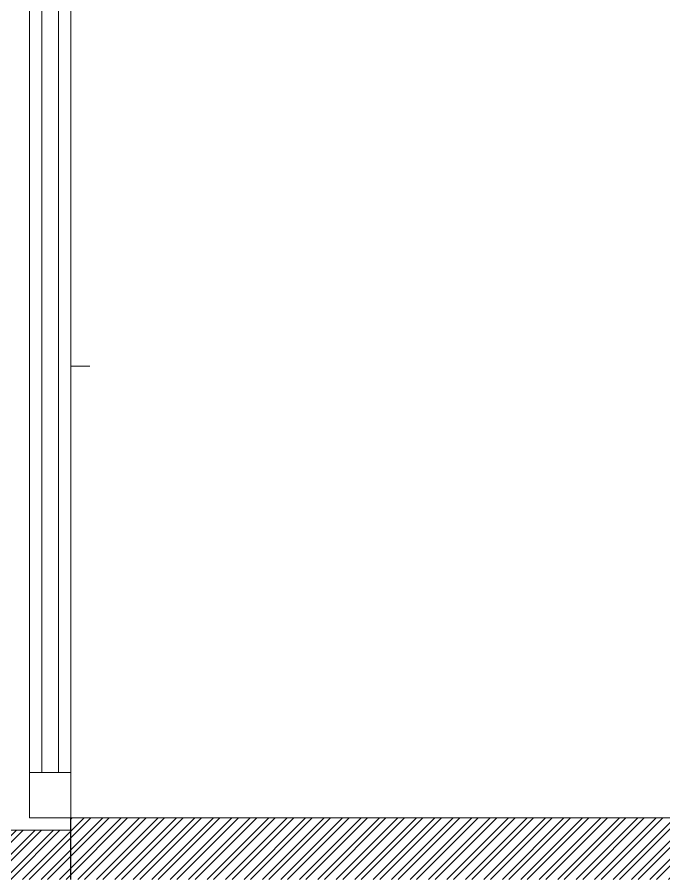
# Model space of a CAD drawing. Header units: metres. Extents: x 0 to 4415, y 1197 to 2590.
# Drawn here: x 1897.532 to 1899.105, y 1202.942 to 1205.038 of the extents above; entities that cross this region are included whole.
import ezdxf

# ---------------------------------------------------------------- set-up
doc = ezdxf.new("R2010")
doc.units = ezdxf.units.M
doc.linetypes.add('CONTINU', pattern=[0])
doc.layers.get('DEFPOINTS').update_dxf_attribs({"lineweight": 5})
for name, color, linetype, lineweight in [('00-Menuiserie', 152, 'CONTINU', 5), ('00-MUR', 7, 'Continuous', 30), ('façade 03', 33, 'Continuous', 25), ('vue', 7, 'Continuous', 5)]:
    doc.layers.add(name, color=color, linetype=linetype, lineweight=lineweight)

# ---------------------------------------------------------------- blocks, each defined once
blk = doc.blocks.new('A$C6EC847CB')
for p, q in [((0.95, 0.1), (0.05, 0.1)), ((0.95, 0.07), (0.05, 0.07)), ((0.05, 0.03), (0.95, 0.03)), ((0.05, 0), (0.95, 0))]:
    blk.add_line(p, q)
blk.add_lwpolyline([(0.95, 0), (0.95, 0.1), (1, 0.1), (1, 0)], close=True)
at = {"layer": 'DEFPOINTS'}
blk.add_line((0.5, 0.1), (0.5, 0.14644), dxfattribs=at)

msp = doc.modelspace()

# ---------------------------------------------------------------- hatches: boundary and pattern name
at = {"layer": 'façade 03', "lineweight": 5, "ltscale": 0.01}
h = msp.add_hatch(dxfattribs=at)
h.set_pattern_fill('STEEL', color=256, scale=0.01)
h.set_pattern_definition([(45, (0, 0), (-0.0224506403, 0.0224506403), []), (45, (0, 0.015875), (-0.0224506403, 0.0224506403), [])])
h.paths.add_polyline_path([(1926.1123, 1200.0882), (1919.9142, 1200.0882), (1919.9142, 1199.9382), (1926.1123, 1199.9382)])
h.paths.add_polyline_path([(1919.7142, 1200.0882), (1913.5272, 1200.0882), (1913.5272, 1199.9382), (1919.7142, 1199.9382)])
h.paths.add_polyline_path([(1920.2623, 1203.0882), (1916.9623, 1203.0882), (1916.9623, 1202.9382), (1920.2623, 1202.9382)])
h.paths.add_polyline_path([(1916.7123, 1203.0882), (1914.1672, 1203.0882), (1914.1672, 1202.9382), (1916.7123, 1202.9382)])
h.paths.add_polyline_path([(1926.1652, 1206.3582), (1925.2652, 1206.3582), (1925.2652, 1206.3882), (1914.1623, 1206.3882), (1914.1623, 1206.2382), (1926.1652, 1206.2382)])
h.paths.add_polyline_path([(1925.9087, 1209.6882), (1916.7728, 1209.6882), (1916.7728, 1209.5382), (1923.0087, 1209.5382), (1925.9087, 1209.5382)])
h.paths.add_polyline_path([(1916.6728, 1209.6882), (1914.1623, 1209.6882), (1914.1623, 1209.5382), (1916.6728, 1209.5382)])
h.paths.add_polyline_path([(1908.0623, 1209.6882), (1907.0623, 1209.6882), (1907.0623, 1209.5382), (1908.0623, 1209.5382)])
h.paths.add_polyline_path([(1906.9123, 1209.6882), (1904.9322, 1209.6882), (1904.9322, 1209.5382), (1906.9123, 1209.5382)])
h.paths.add_polyline_path([(1904.8322, 1209.6882), (1899.7046, 1209.6882), (1899.7046, 1209.5382), (1904.8322, 1209.5382)])
h.paths.add_polyline_path([(1899.3546, 1209.6582), (1897.51, 1209.6582), (1897.51, 1209.5382), (1899.3546, 1209.5382)])
h.paths.add_polyline_path([(1905.1619, 1206.3882), (1897.6623, 1206.3882), (1897.6623, 1206.2382), (1905.1619, 1206.2382)])
h.paths.add_polyline_path([(1908.0623, 1206.3882), (1905.2619, 1206.3882), (1905.2619, 1206.2382), (1908.0623, 1206.2382)])
h.paths.add_polyline_path([(1908.0623, 1203.0882), (1897.6623, 1203.0882), (1897.6623, 1203.0582), (1897.6623, 1202.9382), (1908.0623, 1202.9382)])
h.paths.add_polyline_path([(1897.6623, 1203.0582), (1896.1123, 1203.0582), (1896.1123, 1202.9882), (1896.1123, 1202.9382), (1897.6623, 1202.9382)])
h.paths.add_polyline_path([(1908.0623, 1200.0882), (1896.3123, 1200.0882), (1896.3123, 1199.9382), (1908.0623, 1199.9382)])

# ---------------------------------------------------------------- linework, layer by layer
at = {"layer": '00-MUR'}
msp.add_line((1897.6623, 1202.9382), (1897.6623, 1203.0882), dxfattribs=at)
at = {"layer": 'vue'}
for p, q in [((1897.6623, 1203.0882), (1908.0623, 1203.0882)), ((1897.6623, 1203.0882), (1897.6623, 1203.0582)), ((1897.6623, 1203.0582), (1896.1123, 1203.0582))]:
    msp.add_line(p, q, dxfattribs=at)

# ---------------------------------------------------------------- block references
at = {"layer": '00-Menuiserie', "xscale": 2.2, "rotation": 270}
msp.add_blockref('A$C6EC847CB', (1897.5623, 1205.2882), dxfattribs=at)

doc.saveas('drawing.dxf')
